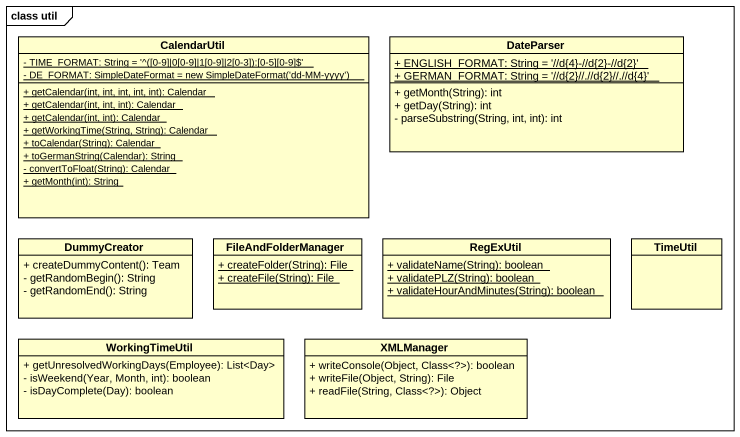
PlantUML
@startuml
mainframe class util
hide circle
hide empty members
skinparam classAttributeIconSize 0
class CalendarUtil {
  {static} {field} - TIME_FORMAT: String = '^([0-9]|0[0-9]|1[0-9]|2[0-3]):[0-5][0-9]$'
  {static} {field} - DE_FORMAT: SimpleDateFormat = new SimpleDateFormat('dd-MM-yyyy')
  {static} + getCalendar(int, int, int, int, int): Calendar
  {static} + getCalendar(int, int, int): Calendar
  {static} + getCalendar(int, int): Calendar
  {static} + getWorkingTime(String, String): Calendar
  {static} + toCalendar(String): Calendar
  {static} + toGermanString(Calendar): String
  {static} - convertToFloat(String): Calendar
  {static} + getMonth(int): String
}
class DateParser {
  {static} + ENGLISH_FORMAT: String = '~//d{4}-~//d{2}-~//d{2}'
  {static} + GERMAN_FORMAT: String = '~//d{2}~//.~//d{2}~//.~//d{4}'
  + getMonth(String): int
  + getDay(String): int
  - parseSubstring(String, int, int): int
}
class DummyCreator {
  + createDummyContent(): Team
  - getRandomBegin(): String
  - getRandomEnd(): String
}
class FileAndFolderManager {
  {static} + createFolder(String): File
  {static} + createFile(String): File
}
class RegExUtil {
  {static} + validateName(String): boolean
  {static} + validatePLZ(String): boolean
  {static} + validateHourAndMinutes(String): boolean
}
class TimeUtil
class WorkingTimeUtil {
  + getUnresolvedWorkingDays(Employee): List<Day>
  - isWeekend(Year, Month, int): boolean
  - isDayComplete(Day): boolean
}
class XMLManager {
  + writeConsole(Object, Class<?>): boolean
  + writeFile(Object, String): File
  + readFile(String, Class<?>): Object
}
@enduml
